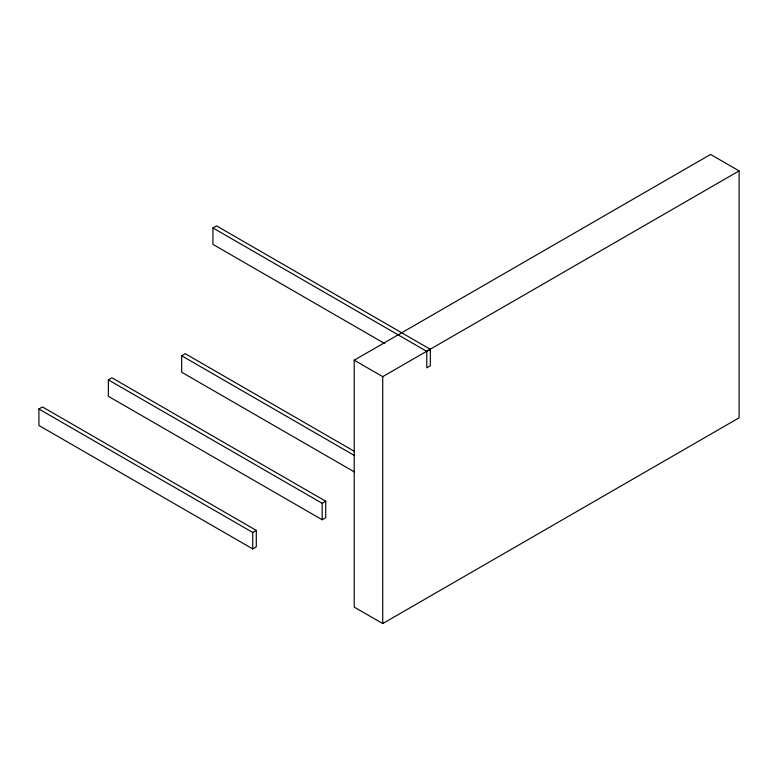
<?xml version="1.0" encoding="UTF-8"?>
<svg xmlns="http://www.w3.org/2000/svg" width="778" height="778" viewBox="0 0 778 778"><rect width="100%" height="100%" fill="white"/><g stroke="black" fill="none" stroke-linecap="round" stroke-linejoin="round"><path stroke-width="1.17" d="M212.948 227.925L216.508 225.863L430.341 349.312L430.341 365.777L426.772 367.838L426.772 351.374L212.948 227.925L212.948 244.38L384.847 343.623M38.9 409.004L42.459 406.943L256.293 530.392L256.293 546.856L252.724 548.908L38.9 425.459L38.9 409.004L252.724 532.453L256.293 530.392M108.356 379.849L111.915 377.787L325.739 501.236L325.739 517.701L322.18 519.753L108.356 396.303L108.356 379.849L322.18 503.298L325.739 501.236M354.622 472.071L181.673 372.224L181.673 355.76L185.242 353.698L353.99 451.133M354.214 360.195L710.586 154.443L739.1 170.897L739.1 417.805L382.727 623.557L354.214 607.103L354.214 360.195L382.727 376.649L739.1 170.897M426.772 351.374L430.341 349.312M181.673 355.76L354.622 455.607M382.727 376.649L382.727 623.557M322.18 503.298L322.18 519.753M252.724 532.453L252.724 548.908"/></g></svg>
